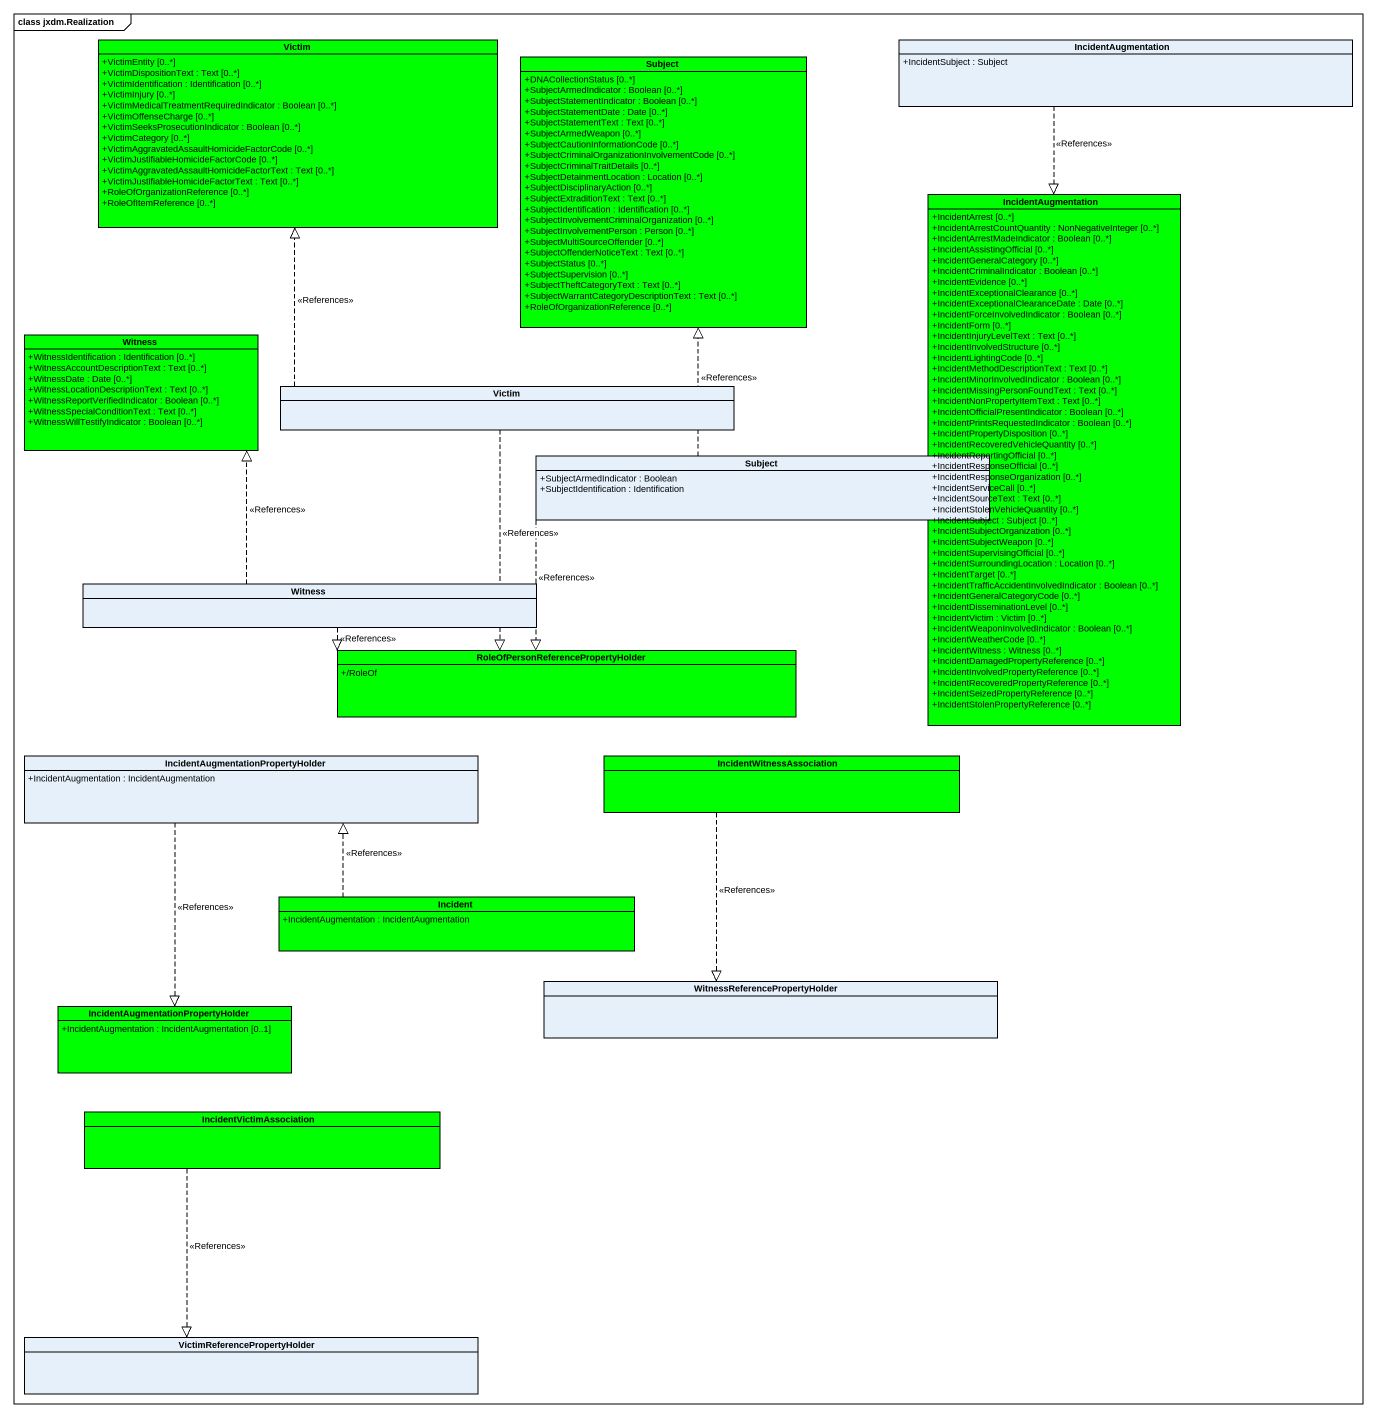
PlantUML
@startuml
mainframe class jxdm.Realization
hide circle
hide empty members
skinparam classAttributeIconSize 0
class Victim #00FF00 {
  +VictimEntity [0..*]
  +VictimDispositionText : Text [0..*]
  +VictimIdentification : Identification [0..*]
  +VictimInjury [0..*]
  +VictimMedicalTreatmentRequiredIndicator : Boolean [0..*]
  +VictimOffenseCharge [0..*]
  +VictimSeeksProsecutionIndicator : Boolean [0..*]
  +VictimCategory [0..*]
  +VictimAggravatedAssaultHomicideFactorCode [0..*]
  +VictimJustifiableHomicideFactorCode [0..*]
  +VictimAggravatedAssaultHomicideFactorText : Text [0..*]
  +VictimJustifiableHomicideFactorText : Text [0..*]
  +RoleOfOrganizationReference [0..*]
  +RoleOfItemReference [0..*]
}
class Subject #00FF00 {
  +DNACollectionStatus [0..*]
  +SubjectArmedIndicator : Boolean [0..*]
  +SubjectStatementIndicator : Boolean [0..*]
  +SubjectStatementDate : Date [0..*]
  +SubjectStatementText : Text [0..*]
  +SubjectArmedWeapon [0..*]
  +SubjectCautionInformationCode [0..*]
  +SubjectCriminalOrganizationInvolvementCode [0..*]
  +SubjectCriminalTraitDetails [0..*]
  +SubjectDetainmentLocation : Location [0..*]
  +SubjectDisciplinaryAction [0..*]
  +SubjectExtraditionText : Text [0..*]
  +SubjectIdentification : Identification [0..*]
  +SubjectInvolvementCriminalOrganization [0..*]
  +SubjectInvolvementPerson : Person [0..*]
  +SubjectMultiSourceOffender [0..*]
  +SubjectOffenderNoticeText : Text [0..*]
  +SubjectStatus [0..*]
  +SubjectSupervision [0..*]
  +SubjectTheftCategoryText : Text [0..*]
  +SubjectWarrantCategoryDescriptionText : Text [0..*]
  +RoleOfOrganizationReference [0..*]
}
class IncidentAugmentation {
  +IncidentSubject : Subject
}
class "IncidentAugmentation" as IncidentAugmentation_2 #00FF00 {
  +IncidentArrest [0..*]
  +IncidentArrestCountQuantity : NonNegativeInteger [0..*]
  +IncidentArrestMadeIndicator : Boolean [0..*]
  +IncidentAssistingOfficial [0..*]
  +IncidentGeneralCategory [0..*]
  +IncidentCriminalIndicator : Boolean [0..*]
  +IncidentEvidence [0..*]
  +IncidentExceptionalClearance [0..*]
  +IncidentExceptionalClearanceDate : Date [0..*]
  +IncidentForceInvolvedIndicator : Boolean [0..*]
  +IncidentForm [0..*]
  +IncidentInjuryLevelText : Text [0..*]
  +IncidentInvolvedStructure [0..*]
  +IncidentLightingCode [0..*]
  +IncidentMethodDescriptionText : Text [0..*]
  +IncidentMinorInvolvedIndicator : Boolean [0..*]
  +IncidentMissingPersonFoundText : Text [0..*]
  +IncidentNonPropertyItemText : Text [0..*]
  +IncidentOfficialPresentIndicator : Boolean [0..*]
  +IncidentPrintsRequestedIndicator : Boolean [0..*]
  +IncidentPropertyDisposition [0..*]
  +IncidentRecoveredVehicleQuantity [0..*]
  +IncidentReportingOfficial [0..*]
  +IncidentResponseOfficial [0..*]
  +IncidentResponseOrganization [0..*]
  +IncidentServiceCall [0..*]
  +IncidentSourceText : Text [0..*]
  +IncidentStolenVehicleQuantity [0..*]
  +IncidentSubject : Subject [0..*]
  +IncidentSubjectOrganization [0..*]
  +IncidentSubjectWeapon [0..*]
  +IncidentSupervisingOfficial [0..*]
  +IncidentSurroundingLocation : Location [0..*]
  +IncidentTarget [0..*]
  +IncidentTrafficAccidentInvolvedIndicator : Boolean [0..*]
  +IncidentGeneralCategoryCode [0..*]
  +IncidentDisseminationLevel [0..*]
  +IncidentVictim : Victim [0..*]
  +IncidentWeaponInvolvedIndicator : Boolean [0..*]
  +IncidentWeatherCode [0..*]
  +IncidentWitness : Witness [0..*]
  +IncidentDamagedPropertyReference [0..*]
  +IncidentInvolvedPropertyReference [0..*]
  +IncidentRecoveredPropertyReference [0..*]
  +IncidentSeizedPropertyReference [0..*]
  +IncidentStolenPropertyReference [0..*]
}
class Witness #00FF00 {
  +WitnessIdentification : Identification [0..*]
  +WitnessAccountDescriptionText : Text [0..*]
  +WitnessDate : Date [0..*]
  +WitnessLocationDescriptionText : Text [0..*]
  +WitnessReportVerifiedIndicator : Boolean [0..*]
  +WitnessSpecialConditionText : Text [0..*]
  +WitnessWillTestifyIndicator : Boolean [0..*]
}
class "Victim" as Victim_2
class "Subject" as Subject_2 {
  +SubjectArmedIndicator : Boolean
  +SubjectIdentification : Identification
}
class "Witness" as Witness_2
class "RoleOfPersonReferencePropertyHolder" as RoleOfPersonReferencePropert #00FF00 {
  +/RoleOf
}
class "IncidentAugmentationPropertyHolder" as IncidentAugmentationProperty {
  +IncidentAugmentation : IncidentAugmentation
}
class IncidentWitnessAssociation #00FF00
class Incident #00FF00 {
  +IncidentAugmentation : IncidentAugmentation
}
class "WitnessReferencePropertyHolder" as WitnessReferencePropertyHold
class "IncidentAugmentationPropertyHolder" as IncidentAugmentationProperty_2 #00FF00 {
  +IncidentAugmentation : IncidentAugmentation [0..1]
}
class IncidentVictimAssociation #00FF00
class "VictimReferencePropertyHolder" as VictimReferencePropertyHolde
IncidentAugmentation ..|> IncidentAugmentation_2 : <<References>>
Victim_2 .up.|> Victim : <<References>>
Victim_2 ..|> RoleOfPersonReferencePropert : <<References>>
Subject_2 .up.|> Subject : <<References>>
Subject_2 ..|> RoleOfPersonReferencePropert : <<References>>
Witness_2 .up.|> Witness : <<References>>
Witness_2 .right.|> RoleOfPersonReferencePropert : <<References>>
IncidentAugmentationProperty ..|> IncidentAugmentationProperty_2 : <<References>>
IncidentWitnessAssociation ..|> WitnessReferencePropertyHold : <<References>>
Incident .up.|> IncidentAugmentationProperty : <<References>>
IncidentVictimAssociation ..|> VictimReferencePropertyHolde : <<References>>
@enduml
